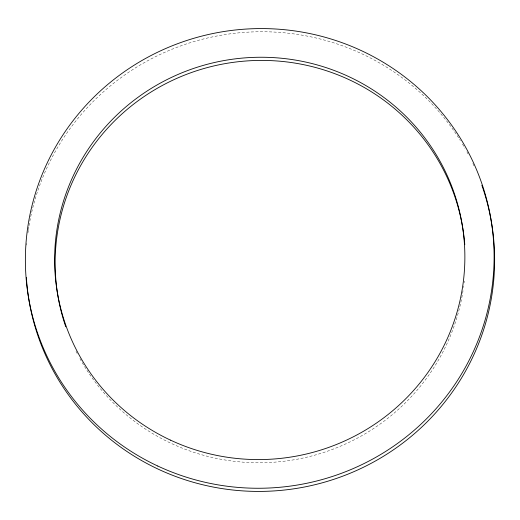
<?xml version="1.0" encoding="UTF-8"?>
<svg xmlns="http://www.w3.org/2000/svg" width="520" height="520" viewBox="0 0 520 520"><rect width="100%" height="100%" fill="white"/><g stroke="black" fill="none" stroke-linecap="round" stroke-linejoin="round"><path stroke-width="0.39" stroke-dasharray="2.6 1.95" d="M26.624 245.037A234.494 229.71 -9.5 0 1 26.761 243.406M27.937 232.863A234.494 229.71 -9.5 0 1 28.275 230.444M28.398 229.639A234.494 229.71 -9.5 0 1 28.899 226.434M29.036 225.635A234.494 229.71 -9.5 0 1 215.534 36.27A234.494 229.71 -9.5 0 1 460.337 140.562M462.462 144.034A234.494 229.71 -9.5 0 1 464.938 148.265M466.934 151.84A234.494 229.71 -9.5 0 1 468.104 153.998M472.888 163.501A234.494 229.71 -9.5 0 1 473.928 165.724M464.288 281.119A205.244 201.052 -9.5 0 1 464.106 282.737M463.71 285.961A205.244 201.052 -9.5 0 1 463.496 287.567M463.021 290.771A205.244 201.052 -9.5 0 1 294.983 459.615A205.244 201.052 -9.5 0 1 79.514 357.89M77.207 353.568A205.244 201.052 -9.5 0 1 75.732 350.656"/><path stroke-width="0.78" d="M481.851 185.263A234.494 229.71 -9.5 0 1 306.221 486.649A234.494 229.71 -9.5 0 1 26.364 277.583M65.761 326.775A205.244 201.052 -9.5 0 1 219.433 64.714A205.244 201.052 -9.5 0 1 464.782 244.673M157.768 466.031A234.494 229.71 -9.5 0 0 493.474 240.006A234.494 229.71 -9.5 0 0 127.972 69.219A234.494 229.71 -9.5 0 0 157.768 466.031M170.489 440.128A205.244 201.052 -9.5 0 0 464.315 242.307A205.244 201.052 -9.5 0 0 144.404 92.82A205.244 201.052 -9.5 0 0 170.489 440.128"/></g></svg>
